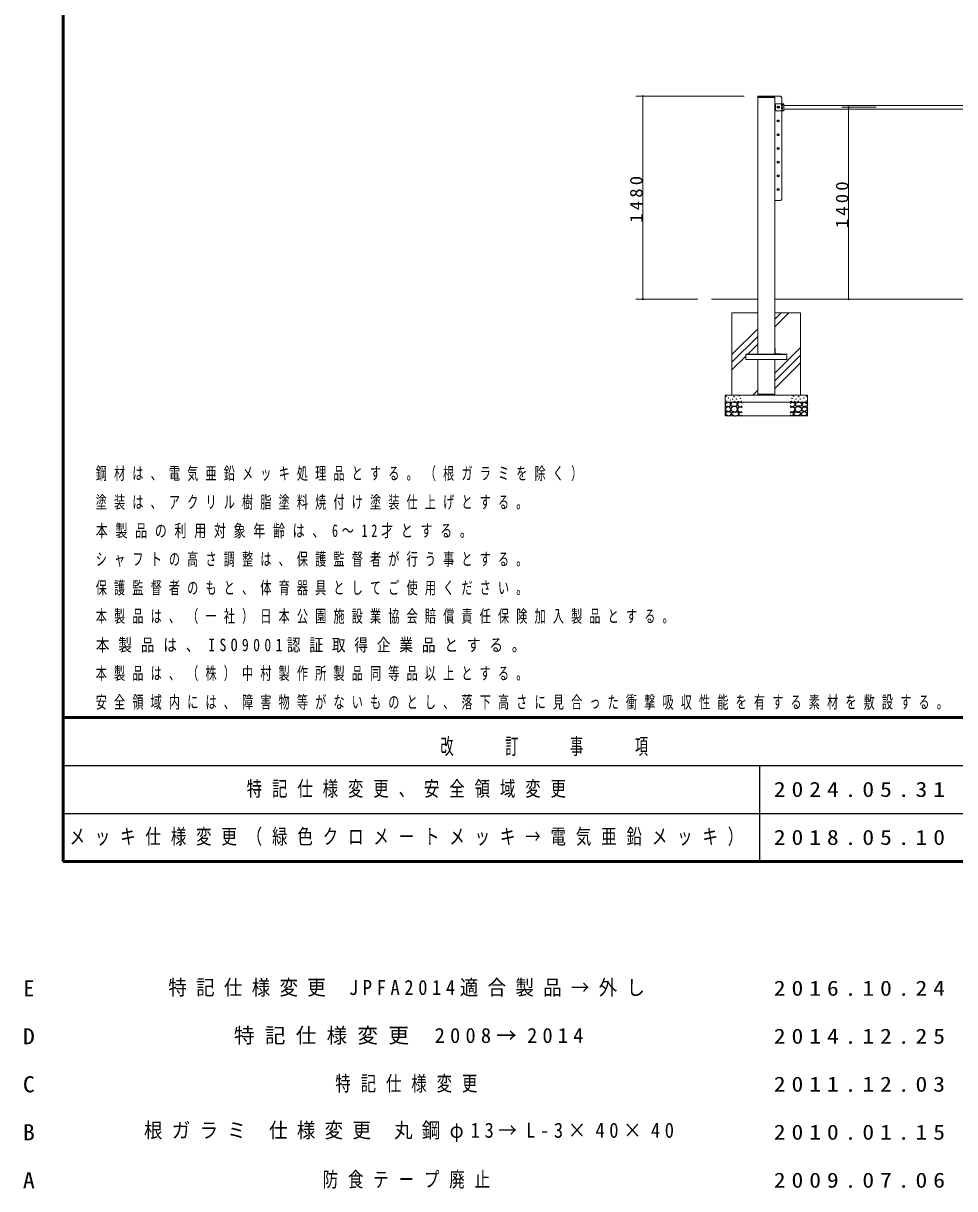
# Model space of a CAD drawing. Units: millimetres at full size. Extents: x -19540 to 0, y -2390 to 13350.
# Drawn here: x -19540 to -12752, y -2386 to 6112 of the extents above; entities that cross this region are included whole.
import ezdxf
from ezdxf.enums import TextEntityAlignment as Align

# ---------------------------------------------------------------- set-up
doc = ezdxf.new("R2010")
doc.units = ezdxf.units.MM
doc.linetypes.add('USER4', pattern=[8, 5, -3])
for name, color, linetype, lineweight in [('A3図枠', 7, 'Continuous', 25), ('線', 2, 'Continuous', 25), ('補助', 2, 'Continuous', 13)]:
    doc.layers.add(name, color=color, linetype=linetype, lineweight=lineweight)
doc.layers.add('図面プロファイル', color=7, linetype='Continuous')
doc.styles.add('ＭＳ ゴシック', font='')
doc.styles.get('ＭＳ ゴシック').set_extended_font_data('MS Gothic')

# ---------------------------------------------------------------- blocks, each defined once
blk = doc.blocks.new('dimension_origin')
at = {"color": 0, "linetype": 'Continuous', "lineweight": -2}
blk.add_circle((0, 0), 1.25, dxfattribs=at)

msp = doc.modelspace()

# ---------------------------------------------------------------- linework, layer by layer
at = {"layer": 'A3図枠', "lineweight": 50}
for p, q in [((-19250, 13350), (-19250, 0)), ((-19250, 1050), (0, 1050)), ((-19250, 0), (0, 0))]:
    msp.add_line(p, q, dxfattribs=at)
at = {"layer": 'A3図枠'}
for p, q in [((-19250, 700), (-12175, 700)), ((-14175, 700), (-14175, 0)), ((-19250, 350), (-12175, 350))]:
    msp.add_line(p, q, dxfattribs=at)
at = {"layer": '線', "color": 7, "lineweight": 13}
for p, q in [((-14187.5, 5580), (-14187.5, 3700)), ((-14187.5, 5580), (-14062.5, 5580)), ((-14062.5, 5580), (-14022.5, 5580)), ((-14062.5, 4820), (-14062.5, 5580)), ((-14062.5, 5580), (-14062.5, 3700)), ((-14054.5, 5525), (-14000.5, 5525)), ((-14012.5, 5525), (-14012.5, 5570)), ((-14057.5, 5478), (-14057.5, 5522)), ((-14054.5, 5475), (-14000.5, 5475)), ((-14012.5, 4830), (-14012.5, 5475)), ((-13997.5, 5478), (-13997.5, 5522)), ((-12452.5, 5514), (-13997.5, 5514)), ((-12452.5, 5486), (-13997.5, 5486)), ((-14022.5, 4820), (-14062.5, 4820)), ((-14525, 4100), (-14187.5, 4100)), ((-14062.5, 4100), (-12387.5, 4100)), ((-14375, 4000), (-14375, 3400)), ((-14375, 4000), (-14187.5, 4000)), ((-14062.5, 4000), (-13875, 4000)), ((-13875, 4000), (-13875, 3400)), ((-14061.5, 3740), (-14062.5, 3740)), ((-14062.5, 3740), (-14062.5, 3700)), ((-14275, 3700), (-14275, 3660)), ((-13975, 3700), (-14275, 3700)), ((-13975, 3660), (-14275, 3660)), ((-14187.5, 3660), (-14187.5, 3400)), ((-14062.5, 3700), (-14022.5, 3700)), ((-14062.5, 3660), (-14062.5, 3400)), ((-14059.5, 3707.5), (-14059.5, 3738)), ((-14024.5, 3703), (-14055, 3703)), ((-14022.5, 3700), (-14022.5, 3701)), ((-13975, 3700), (-13975, 3660)), ((-14425, 3400), (-14425, 3250)), ((-14425, 3400), (-13825, 3400)), ((-14062.5, 3400), (-14187.5, 3400)), ((-13825, 3400), (-13825, 3250)), ((-14425, 3350), (-13825, 3350)), ((-14425, 3250), (-13825, 3250))]:
    msp.add_line(p, q, dxfattribs=at)
at = {"layer": '線'}
for p, q in [((-14187.5, 5574), (-14062.5, 5574)), ((-13975, 3697), (-14275, 3697)), ((-14062.5, 3406), (-14187.5, 3406))]:
    msp.add_line(p, q, dxfattribs=at)
at = {"layer": '線', "color": 4, "linetype": 'USER4'}
for p, q in [((-14012.5, 5475), (-14012.5, 5525)), ((-14007.5, 5475), (-14007.5, 5525))]:
    msp.add_line(p, q, dxfattribs=at)
at = {"layer": '線'}
for points in [[(-14402.551, 3349.402), (-14409.014, 3346.862), (-14415.225, 3343.382), (-14421.083, 3339.344), (-14424.731, 3333.877), (-14423.719, 3326.294), (-14418.711, 3319.935), (-14411.845, 3317.345), (-14404.136, 3317.084), (-14396.523, 3317.688), (-14390.194, 3320.252), (-14386.442, 3325.538), (-14385.125, 3331.976), (-14385.973, 3337.181), (-14388.927, 3342.115), (-14395.087, 3346.942)], [(-14405.086, 3316.45), (-14410.415, 3313.657), (-14415.859, 3309.479), (-14422.308, 3302.659), (-14424.731, 3295.855), (-14421.103, 3291.027), (-14414.592, 3286.666), (-14407.954, 3282.379), (-14401.284, 3280.329), (-14393.64, 3282.776), (-14387.343, 3289.201), (-14384.236, 3297.478), (-14385.759, 3305.994), (-14393.917, 3313.245)], [(-14363.127, 3349.493), (-14368.032, 3348.876), (-14373.669, 3346.79), (-14381.64, 3341.002), (-14385.292, 3334.086), (-14384.417, 3330.124), (-14380.696, 3325.707), (-14371.205, 3320.934), (-14361.235, 3319.49), (-14353.885, 3319.318), (-14346.369, 3320.842), (-14338.77, 3325.456), (-14335.016, 3331.653), (-14335.986, 3336.306), (-14340.693, 3341.654), (-14351.361, 3347.861)], [(-14375.831, 3285.163), (-14363.242, 3278.307), (-14349.883, 3277.324), (-14339.599, 3284.778), (-14334.747, 3296.515), (-14337.027, 3307.293), (-14343.936, 3315.436), (-14352.761, 3318.869), (-14363.938, 3317.598), (-14377.692, 3309.543), (-14383.669, 3298.678), (-14381.034, 3291.484)], [(-13874.169, 3285.163), (-13886.758, 3278.307), (-13900.117, 3277.324), (-13910.401, 3284.778), (-13915.253, 3296.515), (-13912.973, 3307.293), (-13906.064, 3315.436), (-13897.239, 3318.869), (-13886.062, 3317.598), (-13872.308, 3309.543), (-13866.331, 3298.678), (-13868.966, 3291.484)], [(-13886.873, 3349.493), (-13881.968, 3348.876), (-13876.331, 3346.79), (-13868.36, 3341.002), (-13864.708, 3334.086), (-13865.583, 3330.124), (-13869.304, 3325.707), (-13878.795, 3320.934), (-13888.765, 3319.49), (-13896.115, 3319.318), (-13903.631, 3320.842), (-13911.23, 3325.456), (-13914.984, 3331.653), (-13914.014, 3336.306), (-13909.307, 3341.654), (-13898.639, 3347.861)], [(-13844.914, 3316.45), (-13839.585, 3313.657), (-13834.141, 3309.479), (-13827.692, 3302.659), (-13825.269, 3295.855), (-13828.897, 3291.027), (-13835.408, 3286.666), (-13842.046, 3282.379), (-13848.716, 3280.329), (-13856.36, 3282.776), (-13862.657, 3289.201), (-13865.764, 3297.478), (-13864.241, 3305.994), (-13856.083, 3313.245)], [(-13847.449, 3349.402), (-13840.986, 3346.862), (-13834.775, 3343.382), (-13828.917, 3339.344), (-13825.269, 3333.877), (-13826.281, 3326.294), (-13831.289, 3319.935), (-13838.155, 3317.345), (-13845.864, 3317.084), (-13853.477, 3317.688), (-13859.806, 3320.252), (-13863.558, 3325.538), (-13864.875, 3331.976), (-13864.027, 3337.181), (-13861.073, 3342.115), (-13854.913, 3346.942)], [(-14405.905, 3280.517), (-14417.225, 3274.498), (-14424.036, 3265.683), (-14415.549, 3254.413), (-14397.114, 3250.299), (-14382.761, 3256.41), (-14377.335, 3266.782), (-14388.117, 3275.89)], [(-14348.802, 3276.373), (-14356.337, 3276.999), (-14364.479, 3275.562), (-14373.406, 3271.504), (-14377.723, 3266.102), (-14375.037, 3261.419), (-14369.074, 3256.912), (-14362.595, 3253.068), (-14355.289, 3250.695), (-14343.44, 3250.928), (-14333.124, 3255.02), (-14328.421, 3259.827), (-14326.367, 3265.561), (-14327.427, 3270.709), (-14331.503, 3275.292), (-14339.901, 3277.832)], [(-13901.198, 3276.373), (-13893.663, 3276.999), (-13885.521, 3275.562), (-13876.594, 3271.504), (-13872.277, 3266.102), (-13874.963, 3261.419), (-13880.926, 3256.912), (-13887.405, 3253.068), (-13894.711, 3250.695), (-13906.56, 3250.928), (-13916.876, 3255.02), (-13921.579, 3259.827), (-13923.633, 3265.561), (-13922.573, 3270.709), (-13918.497, 3275.292), (-13910.099, 3277.832)], [(-13844.095, 3280.517), (-13832.775, 3274.498), (-13825.964, 3265.683), (-13834.451, 3254.413), (-13852.886, 3250.299), (-13867.239, 3256.41), (-13872.665, 3266.782), (-13861.883, 3275.89)]]:
    msp.add_lwpolyline(points, close=True, dxfattribs=at)
for points in [[(-14300, 3343.299), (-14308.427, 3348.154), (-14317.11, 3349.636), (-14322.729, 3347.948), (-14327.883, 3344.249), (-14332.355, 3338.941), (-14334.22, 3332.209), (-14330.552, 3323.439), (-14322.496, 3317), (-14314.197, 3314.621), (-14306.971, 3315.733), (-14302.921, 3319.109), (-14300, 3323.654)], [(-14300.317, 3307.178), (-14307.457, 3312.64), (-14315.526, 3315.099), (-14322.231, 3313.875), (-14328.199, 3310.03), (-14332.592, 3304.249), (-14334.22, 3297.039), (-14331.556, 3288.431), (-14325.348, 3281.513), (-14317.709, 3277.642), (-14310.139, 3276.761), (-14304.985, 3278.2), (-14300.317, 3280.88)], [(-13950, 3343.299), (-13941.573, 3348.154), (-13932.89, 3349.636), (-13927.271, 3347.948), (-13922.117, 3344.249), (-13917.645, 3338.941), (-13915.78, 3332.209), (-13919.448, 3323.439), (-13927.504, 3317), (-13935.803, 3314.621), (-13943.029, 3315.733), (-13947.079, 3319.109), (-13950, 3323.654)], [(-13949.683, 3307.178), (-13942.543, 3312.64), (-13934.474, 3315.099), (-13927.769, 3313.875), (-13921.801, 3310.03), (-13917.408, 3304.249), (-13915.78, 3297.039), (-13918.444, 3288.431), (-13924.652, 3281.513), (-13932.291, 3277.642), (-13939.861, 3276.761), (-13945.015, 3278.2), (-13949.683, 3280.88)], [(-14300, 3272.642), (-14306.018, 3275.96), (-14313.308, 3276.761), (-14322.024, 3272.427), (-14326.298, 3265.671), (-14325.686, 3262.001), (-14322.813, 3257.75), (-14315.651, 3252.278), (-14308.238, 3250.462), (-14303.942, 3251.514), (-14300, 3253.631)], [(-13950, 3272.642), (-13943.982, 3275.96), (-13936.692, 3276.761), (-13927.976, 3272.427), (-13923.702, 3265.671), (-13924.314, 3262.001), (-13927.187, 3257.75), (-13934.349, 3252.278), (-13941.762, 3250.462), (-13946.058, 3251.514), (-13950, 3253.631)]]:
    msp.add_lwpolyline(points, dxfattribs=at)
for centre, radius in [((-14037.5, 5500), 7.25), ((-14010.5, 5517), 3.5), ((-14037.5, 5400), 7), ((-14037.5, 5300), 7), ((-14037.5, 5200), 7), ((-14037.5, 5100), 7), ((-14037.5, 5000), 7), ((-14037.5, 4900), 7), ((-14418.394, 3392.177), 1), ((-14415.225, 3357.323), 1), ((-14399.383, 3380.77), 1), ((-14386.392, 3363.977), 1), ((-14372.451, 3373.483), 1), ((-14361.044, 3389.959), 1), ((-14357.559, 3356.373), 1), ((-14341.504, 3373.549), 1), ((-14329.881, 3356.521), 1), ((-14322.583, 3394.091), 1), ((-14312.582, 3377.063), 1), ((-14307.717, 3355.98), 1), ((-13942.283, 3355.98), 1), ((-13937.418, 3377.063), 1), ((-13927.417, 3394.091), 1), ((-13920.119, 3356.521), 1), ((-13908.496, 3373.549), 1), ((-13892.441, 3356.373), 1), ((-13888.956, 3389.959), 1), ((-13877.549, 3373.483), 1), ((-13863.608, 3363.977), 1), ((-13850.617, 3380.77), 1), ((-13834.775, 3357.323), 1), ((-13831.606, 3392.177), 1)]:
    msp.add_circle(centre, radius, dxfattribs=at)
at = {"layer": '線', "color": 7, "lineweight": 13}
for centre, radius in [((-14037.5, 5500), 6.25), ((-14010.5, 5517), 2.5)]:
    msp.add_circle(centre, radius, dxfattribs=at)
for centre, radius, start, end in [((-14054.5, 5522), 3, 90, 180), ((-14022.5, 5570), 10, 0, 90), ((-14000.5, 5522), 3, 0, 90), ((-14054.5, 5478), 3, 180, 270), ((-14000.5, 5478), 3, 270, 0), ((-14022.5, 4830), 10, 270, 0), ((-14061.5, 3738), 2, 0, 90), ((-14055, 3707.5), 4.5, 180, 270), ((-14024.5, 3701), 2, 0, 90)]:
    msp.add_arc(centre, radius, start, end, dxfattribs=at)
at = {"layer": '補助'}
for p, q in [((-14287.5, 5580), (-15075, 5580)), ((-15025, 4100), (-15025, 5580)), ((-13325, 5500), (-13575, 5500)), ((-13525, 4100), (-13525, 5500)), ((-14625, 4100), (-15075, 4100)), ((-13325, 4100), (-13575, 4100)), ((-14062.5, 3898.012), (-13960.512, 4000)), ((-14062.5, 3954.139), (-14016.639, 4000)), ((-14375, 3697.765), (-14187.5, 3885.265)), ((-14375, 3641.639), (-14187.5, 3829.139)), ((-14260.512, 3700), (-14187.5, 3773.012)), ((-14062.5, 3561.253), (-13875, 3748.753)), ((-14375, 3585.512), (-14275, 3685.512)), ((-14062.5, 3505.126), (-13875, 3692.626)), ((-14062.5, 3448.999), (-13875, 3636.499)), ((-14223.753, 3400), (-14187.5, 3436.253))]:
    msp.add_line(p, q, dxfattribs=at)

# ---------------------------------------------------------------- block references
at = {"layer": '補助', "xscale": 3.33, "yscale": 3.33}
for p, rotation in [((-15025, 5580), 270), ((-13525, 5500), 270), ((-15025, 4100), 90), ((-13525, 4100), 90)]:
    msp.add_blockref('dimension_origin', p, dxfattribs=dict(at, rotation=rotation))

# ---------------------------------------------------------------- texts
at = {"layer": 'A3図枠', "color": 4, "insert": (-15712.5, 768.333), "char_height": 117.3, "attachment_point": 8, "style": 'ＭＳ ゴシック'}
msp.add_mtext('\\T1.64;\\W0.6;改\u3000\u3000訂\u3000\u3000事\u3000\u3000項', dxfattribs=at)
at = {"layer": '図面プロファイル', "style": 'ＭＳ ゴシック'}
msp.add_text('E', height=117.3, dxfattribs=at).set_placement((-19500, -925), align=Align.MIDDLE_CENTER)
at = {"layer": '図面プロファイル', "style": 'ＭＳ ゴシック', "width": 1.1}
for s, p in [('D', (-19500, -1275)), ('C', (-19500, -1625)), ('B', (-19500, -1975)), ('A', (-19500, -2325))]:
    msp.add_text(s, height=117.3, dxfattribs=at).set_placement(p, align=Align.MIDDLE_CENTER)
at = {"layer": '図面プロファイル', "char_height": 110, "attachment_point": 5, "style": 'ＭＳ ゴシック'}
for s, insert in [('\\T1.64;\\W0.75;特記仕様変更、安全領域変更', (-16712.5, 525)), ('\\T1.5;\\W1.15;2024.05.31', (-13425, 525)), ('\\T1.64;\\W0.75;メッキ仕様変更（緑色クロメートメッキ→電気亜鉛メッキ）', (-16712.5, 175)), ('\\T1.5;\\W1.15;2018.05.10', (-13425, 175)), ('\\T1.5;\\W0.9;特記仕様変更\\~JPFA2014適合製品→外し', (-16712.5, -925)), ('\\T1.5;\\W1.15;2016.10.24', (-13425, -925)), ('\\T1.5;特記仕様変更\\~2008→2014', (-16712.5, -1275)), ('\\T1.5;\\W1.15;2014.12.25', (-13425, -1275)), ('\\T1.64;\\W0.75;特記仕様変更', (-16712.5, -1625)), ('\\T1.5;\\W1.15;2011.12.03', (-13425, -1625)), ('\\T1.5;\\W0.9;根ガラミ\\~仕様変更\\~丸鋼φ13→L-3×40×40', (-16712.5, -1975)), ('\\T1.5;\\W1.15;2010.01.15', (-13425, -1975)), ('\\T1.64;\\W0.75;防食テープ廃止', (-16712.5, -2325)), ('\\T1.5;\\W1.15;2009.07.06', (-13425, -2325))]:
    msp.add_mtext(s, dxfattribs=dict(at, insert=insert))
at = {"layer": '補助', "char_height": 91.64, "attachment_point": 8, "rotation": 90, "style": 'ＭＳ ゴシック'}
for s, insert in [('\\T1.33;\\W1.1;1480', (-15026, 4840)), ('\\T1.33;\\W1.1;1400', (-13526, 4800))]:
    msp.add_mtext(s, dxfattribs=dict(at, insert=insert))
at = {"layer": '補助', "char_height": 91.64, "attachment_point": 7, "style": 'ＭＳ ゴシック'}
for s, insert in [('\\T1.64;\\W0.65;鋼材は、電気亜鉛メッキ処理品とする。（根ガラミを除く）', (-19012.239, 2772.951)), ('\\T1.64;\\W0.65;塗装は、アクリル樹脂塗料焼付け塗装仕上げとする。', (-19012.239, 2564.617)), ('\\T1.64;\\W0.7;本製品の利用対象年齢は、6～12才とする。', (-19012.239, 2356.284)), ('\\T1.64;\\W0.65;シャフトの高さ調整は、保護監督者が行う事とする。', (-19012.239, 2147.951)), ('\\T1.64;\\W0.65;保護監督者のもと、体育器具としてご使用ください。', (-19012.239, 1939.617)), ('\\T1.64;\\W0.65;本製品は、（一社）日本公園施設業協会賠償責任保険加入製品とする。', (-19012.239, 1731.284)), ('\\T1.64;\\W0.8;本製品は、ISO9001認証取得企業品とする。', (-19012.239, 1522.951)), ('\\T1.64;\\W0.65;本製品は、（株）中村製作所製品同等品以上とする。', (-19012.239, 1314.617)), ('\\T1.64;\\W0.65;安全領域内には、障害物等がないものとし、落下高さに見合った衝撃吸収性能を有する素材を敷設する。', (-19012.239, 1106.284))]:
    msp.add_mtext(s, dxfattribs=dict(at, insert=insert))

doc.saveas('drawing.dxf')
